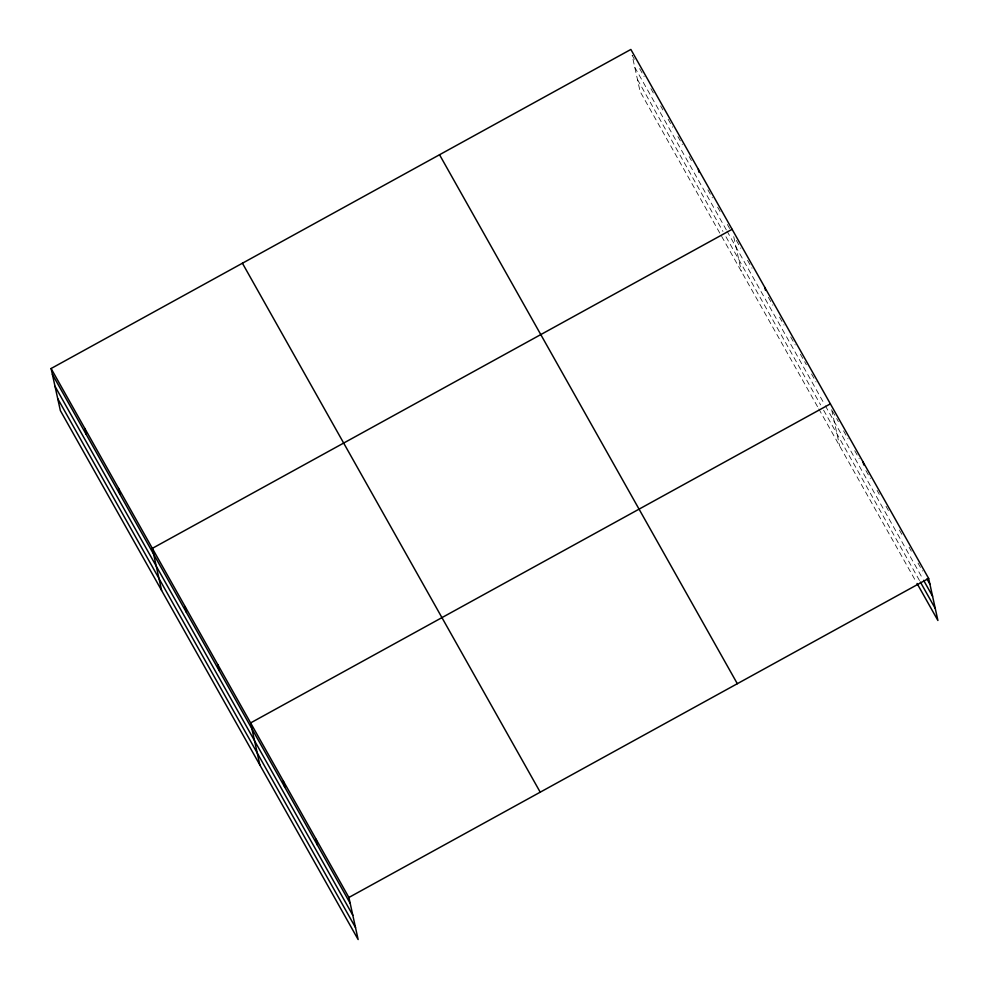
<?xml version="1.0" encoding="UTF-8"?>
<svg xmlns="http://www.w3.org/2000/svg" width="989" height="989" viewBox="0 0 989 989"><rect width="100%" height="100%" fill="white"/><g stroke="black" fill="none" stroke-linecap="round" stroke-linejoin="round"><path stroke-width="0.74" stroke-dasharray="4.95 3.71" d="M634.394 59.303L632.144 55.31L640.106 91.532L818.039 407.579M639.648 68.624L644.148 76.623M650.898 88.614L653.89 93.943M660.64 105.934L662.89 109.927M668.144 119.249L672.644 127.247M677.898 136.569L682.398 144.567M689.148 156.559L691.398 160.552M707.889 189.863L712.389 197.849M717.643 207.183L720.647 212.511M727.397 224.491L729.647 228.496M736.372 240.438L740.835 248.375M747.536 260.28L752.011 268.217M768.379 297.306L772.854 305.242M779.555 317.148L784.017 325.072M790.718 336.977L795.181 344.914M800.398 354.173L806.356 364.756M811.561 374.003L816.036 381.939M832.404 411.028L838.363 421.611M843.58 430.87L848.043 438.807M854.743 450.712L859.206 458.636M865.907 470.541L870.382 478.478M877.082 490.383L879.308 494.352M886.008 506.244L888.987 511.536M899.409 530.055L902.388 535.346M909.089 547.238L911.326 551.207M918.027 563.112L922.49 571.049M634.765 67.264L726.272 229.794M727.026 231.117L824.616 404.476M825.358 405.799L922.885 579.035M637.472 79.577L722.984 231.451M725.975 236.779L820.623 404.884M823.602 410.175L919.634 580.766M818.781 408.902L916.309 582.138M831.662 409.706L839.624 445.94M733.727 236.643L741.354 271.382"/><path stroke-width="1.48" d="M51.094 368.514L348.894 897.468L358.142 939.55L60.354 410.583L51.094 368.514L630.858 49.45L928.646 578.417L937.906 620.486L917.05 583.461M732.107 229.3L152.343 548.351L161.603 590.433M830.377 403.858L250.625 722.91L259.872 764.991M348.894 897.468L928.646 578.417M926.965 578.985L929.932 584.264M923.627 580.358L932.565 596.219M920.388 582.088L935.273 608.544M439.536 154.741L737.324 683.696M242.416 263.222L540.217 792.177M52.392 374.361L350.18 903.328M55.013 386.316L352.813 915.282M57.721 398.629L355.521 927.595M863.137 462.036L863.78 464.966M764.868 287.478L765.511 290.407M698.358 169.354L699 172.271M316.134 839.29L317.42 845.138M283.373 781.1L284.671 786.96M217.864 664.732L219.15 670.579M185.104 606.541L186.389 612.401M118.593 488.405L119.892 494.265M84.844 428.46L86.142 434.319"/></g></svg>
